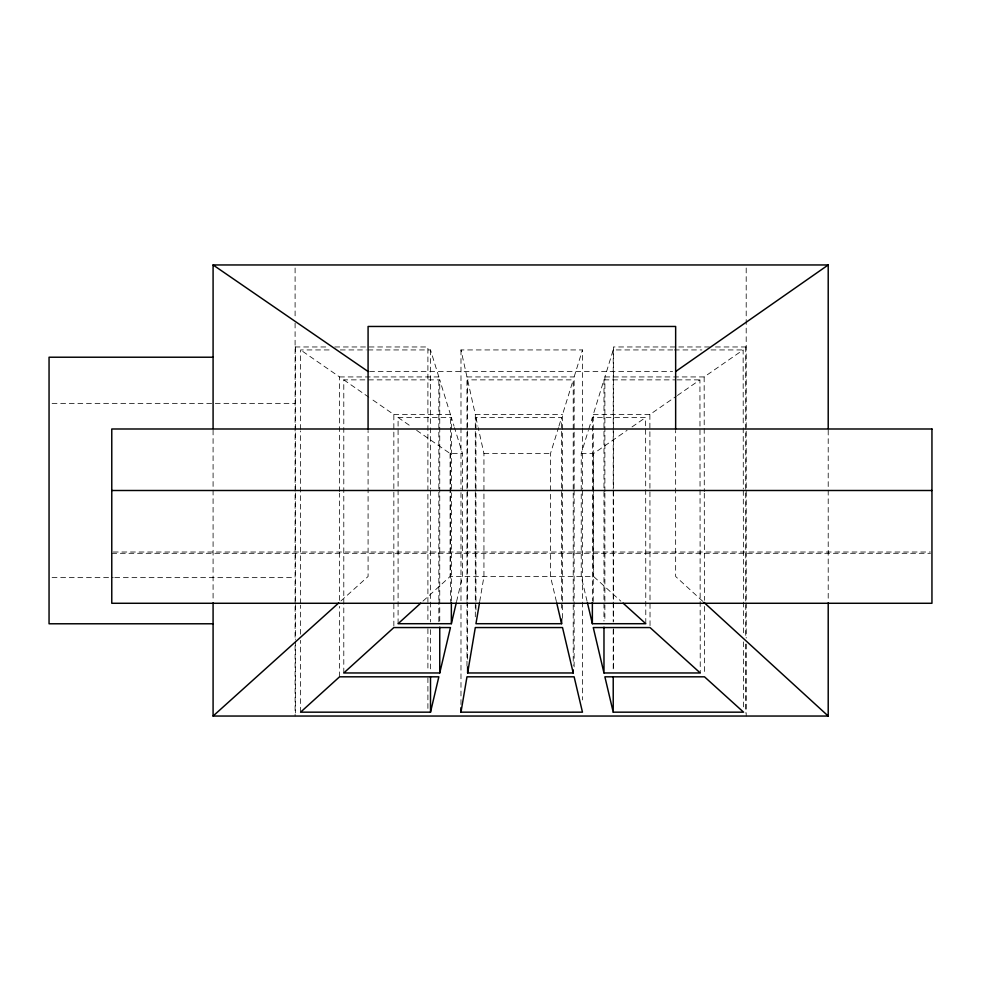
<?xml version="1.0" encoding="UTF-8"?>
<svg xmlns="http://www.w3.org/2000/svg" width="981" height="981" viewBox="0 0 981 981"><rect width="100%" height="100%" fill="white"/><g stroke="black" fill="none" stroke-linecap="round" stroke-linejoin="round"><path stroke-width="0.74" stroke-dasharray="4.91 3.68" d="M300.591 712.169L300.591 640.335M300.591 634.217L300.591 605.179M300.591 603.646L300.591 493.602M300.591 492.07L300.591 430.941M300.591 429.408L300.591 349.935L332.682 349.935M339.561 676.816L339.561 606.43M339.561 600.311L339.561 493.21M339.561 491.689L339.561 376.937L300.591 349.935M343.791 672.966L343.791 379.868L439.746 379.868L450.451 414.558L450.451 601.5M393.847 626.025L393.847 414.558L370.082 398.078M398.09 623.708L398.09 417.489L451.358 417.489L454.031 426.134M438.838 621.733L438.838 601.844M438.838 600.311L438.838 490.157M438.838 488.624L438.838 376.937L430.512 349.935L367.838 349.935M439.746 621.071L439.746 379.868M451.358 600.801L451.358 417.489M460.984 704.53L460.984 602.126M460.984 600.593L460.984 490.549M466.968 666.099L466.968 601.844M466.968 600.311L466.968 490.157M466.968 488.624L466.968 376.937L460.984 349.935L582.469 349.935L582.469 426.355M467.618 659.232L467.618 379.868L573.223 379.868L573.223 665.339M475.307 616.828L475.307 414.558L467.618 379.868M475.957 609.961L475.957 417.489L561.61 417.489L561.61 611.494M479.697 601.598L483.94 576.534L483.94 453.529L478.188 427.581M456.57 601.598L462.48 576.534L462.48 453.529L454.473 427.581M556.399 601.598L550.488 576.534L550.488 453.529L558.496 427.581M558.937 426.134L561.61 417.489M562.518 618.361L562.518 414.558L573.223 379.868M574.13 488.624L574.13 376.937L582.469 349.935M587.079 601.292L581.243 576.534L581.243 453.529L588.367 430.463M588.808 429.016L592.365 417.489L645.633 417.489L645.792 623.708M593.272 601.5L593.272 414.558L603.977 379.868L675.566 379.868M604.885 491.689L604.885 376.937L613.223 349.935L672.831 349.935M422.958 601.145L450.095 576.521L593.628 576.521L620.838 601.145M340.934 600.948L368.083 576.497L368.083 430.5M581.243 453.529L593.628 453.529L627.067 430.365M632.022 426.931L645.633 417.489M593.272 414.558L649.876 414.558L676.154 396.349M677.405 395.478L699.931 379.868L700.238 672.966M604.885 376.937L704.162 376.937L743.144 349.935L743.23 426.355M295.097 346.967L327.323 346.967M334.766 346.967L427.9 346.967L427.9 621.096M709.496 346.967L613.395 346.967L613.395 621.096M715.48 346.967L746.198 346.967M340.333 349.935L366.318 349.935M674.364 349.935L701.869 349.935M711.041 349.935L743.144 349.935M369.616 371.505L672.586 371.505M339.561 376.937L438.838 376.937M466.968 376.937L574.13 376.937M677.086 379.868L699.931 379.868M52.103 403.363L295.097 403.363M393.847 414.558L450.451 414.558M475.307 414.558L562.518 414.558M416.667 430.365L450.095 453.529L462.48 453.529M483.94 453.529L550.488 453.529M113.306 552.009L930.417 552.009M111.773 553.309L930.491 553.309M52.103 577.637L113.232 577.637M114.765 577.637L295.097 577.637M343.791 379.868L368.819 397.207M398.09 417.489L411.713 426.931M702.764 601.316L675.651 576.497L675.651 430.5M475.957 417.489L477.87 426.134M743.23 427.875L743.304 489.016M743.304 490.549L743.439 600.593M743.439 602.126L743.488 635.749M743.488 641.868L743.573 709.116M704.162 376.937L704.284 491.689M704.297 493.21L704.407 600.311M704.407 606.43L704.481 673.751M649.876 414.558L650.035 627.558M828.209 430.095L828.209 601.365M746.198 268.009L746.198 638.067M746.198 644.076L746.198 716.044M745.744 346.967L745.744 637.944M745.744 644.076L745.744 712.979M613.395 628.76L613.395 670.109M613.223 349.935L613.223 426.355M613.223 427.875L613.223 489.016M613.223 490.549L613.223 600.593M613.223 602.126L613.223 621.991M613.223 629.63L613.223 670.906M604.885 493.21L604.885 603.376M604.885 604.909L604.885 621.733M603.977 379.868L603.977 621.071M593.628 453.529L593.628 576.521M592.365 417.489L592.365 600.801M582.469 427.875L582.469 489.016M582.469 490.549L582.469 600.593M582.469 602.126L582.469 699.943M574.13 490.157L574.13 600.311M574.13 601.844L574.13 667.632M460.984 349.935L460.984 426.355M460.984 427.875L460.984 489.016M450.095 453.529L450.095 576.521M430.512 349.935L430.512 426.355M430.512 427.875L430.512 489.016M430.512 490.549L430.512 600.593M430.512 602.126L430.512 621.991M430.512 629.63L430.512 670.906M427.9 628.76L427.9 670.109M427.9 677.761L427.9 709.925M295.551 346.967L295.551 639.477M295.551 641.01L295.551 712.979M295.097 268.009L295.097 316.949M295.097 323.056L295.097 639.587M295.097 645.596L295.097 716.044M213.085 429.985L213.085 601.378"/><path stroke-width="1.47" d="M439.746 672.966L450.451 627.558L393.847 627.558L343.791 672.966L439.746 672.966L439.746 627.178M420.702 603.192L398.09 623.708L451.358 623.708L451.358 602.322M460.984 712.169L466.968 676.816L574.13 676.816L582.469 712.169L460.984 712.169L460.984 707.583M467.618 672.966L475.307 627.558L562.518 627.558L573.223 672.966L467.618 672.966L467.618 666.859M479.451 603.07L475.957 623.708L561.61 623.708L561.61 619.134M430.512 712.169L438.838 676.816L339.561 676.816L300.591 712.169L430.512 712.169L430.512 677.013M451.358 623.708L456.226 603.07M213.085 602.886L213.085 716.044L338.666 602.984M675.651 371.505L828.209 264.956L828.209 428.574M213.085 428.574L213.085 264.956L828.209 264.956M213.085 357.219L49.05 357.219L49.05 623.781L213.085 623.781M111.773 490.5L931.95 490.5M587.423 602.739L592.365 623.708L645.792 623.708L623.107 603.192M603.977 672.966L700.238 672.966L650.035 627.558L593.272 627.558L603.977 672.966L603.977 627.178M613.223 712.169L743.573 712.169L704.493 676.816L604.885 676.816L613.223 712.169L613.223 677.013M213.085 716.044L828.209 716.044L828.209 602.886M213.085 264.956L368.083 371.505M703.904 602.346L828.209 716.044M556.742 603.07L561.61 623.708M675.651 428.991L675.651 326.465L368.083 326.465L368.083 428.991M592.365 602.322L592.365 623.708M573.223 669.913L573.223 672.966M931.95 428.991L111.773 428.991L111.773 603.278L931.95 603.278L931.95 428.991"/></g></svg>
